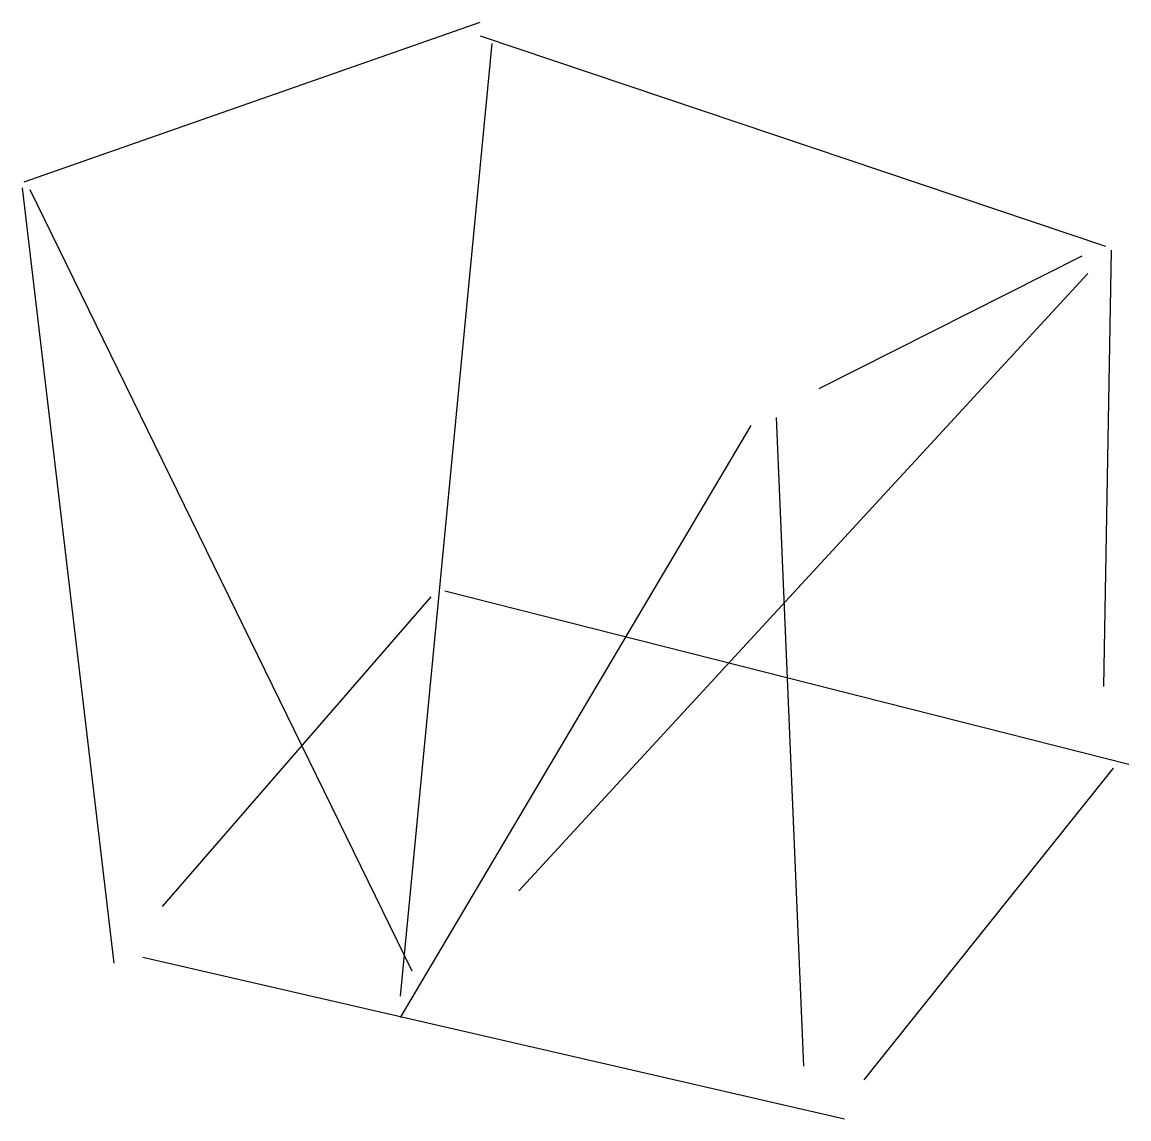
# Model space of a CAD drawing. Header units: metres. Extents: x -165 to 194, y -181 to 175.
import ezdxf

# ---------------------------------------------------------------- set-up
doc = ezdxf.new("R2010")
doc.units = ezdxf.units.M

msp = doc.modelspace()

# ---------------------------------------------------------------- linework, layer by layer
at = {"color": 0, "linetype": 'CONTINUOUS'}
for p, q in [((-164.805284, 123.366719), (-16.765221, 175.244006)), ((-16.765221, 170.815457), (186.315379, 102.489274)), ((-12.969322, 168.284858), (-42.703864, -141.080915)), ((-165.437934, 121.46877), (-135.703391, -130.325868)), ((-162.907334, 120.83612), (-38.907965, -132.856467)), ((188.213328, 101.223975), (185.682729, -40.48959)), ((93.315852, 56.305836), (178.72358, 99.326025)), ((-4.112224, -106.917823), (180.62153, 93.632177)), ((79.397555, 46.816088), (88.254653, -163.856309)), ((71.173107, 44.285489), (-42.703864, -148.040063)), ((-28.152918, -9.489748), (193.907177, -65.795584)), ((-119.887145, -111.979022), (-32.581467, -11.387697)), ((188.845978, -67.060883), (107.866798, -168.284858)), ((-126.213644, -128.427918), (101.5403, -180.937855))]:
    msp.add_line(p, q, dxfattribs=at)

doc.saveas('drawing.dxf')
